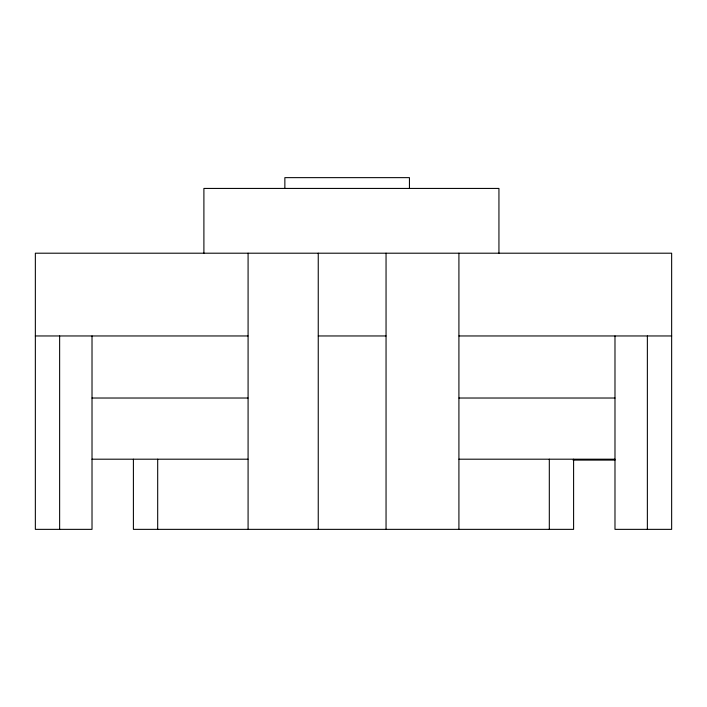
<?xml version="1.0" encoding="UTF-8"?>
<svg xmlns="http://www.w3.org/2000/svg" width="707" height="707" viewBox="0 0 707 707"><rect width="100%" height="100%" fill="white"/><g stroke="black" fill="none" stroke-linecap="round" stroke-linejoin="round"><path stroke-width="1.06" d="M35.35 335.958L247.989 335.958M318.309 335.958L385.987 335.958M459.011 335.958L671.65 335.958M92.016 398.023L247.989 398.023M459.011 398.023L614.984 398.023M92.016 459.197L247.989 459.197M459.011 459.197L614.984 459.197M573.05 460.089L614.984 460.089M647.365 335.958L647.365 529.357M614.984 335.958L614.984 529.357L671.65 529.357L671.65 253.203L35.35 253.203L35.35 529.357L92.016 529.357L92.016 335.958M573.598 459.197L573.598 529.357L133.402 529.357L133.402 459.197M549.312 459.197L549.312 529.357M498.939 253.203L498.939 188.433L203.899 188.433L203.899 253.203M458.914 253.203L458.914 529.357M409.441 188.433L409.441 177.643L284.859 177.643L284.859 188.433M386.049 253.203L386.049 529.357M318.247 253.203L318.247 529.357M248.086 253.203L248.086 529.357M157.688 459.197L157.688 529.357M59.635 335.958L59.635 529.357"/></g></svg>
